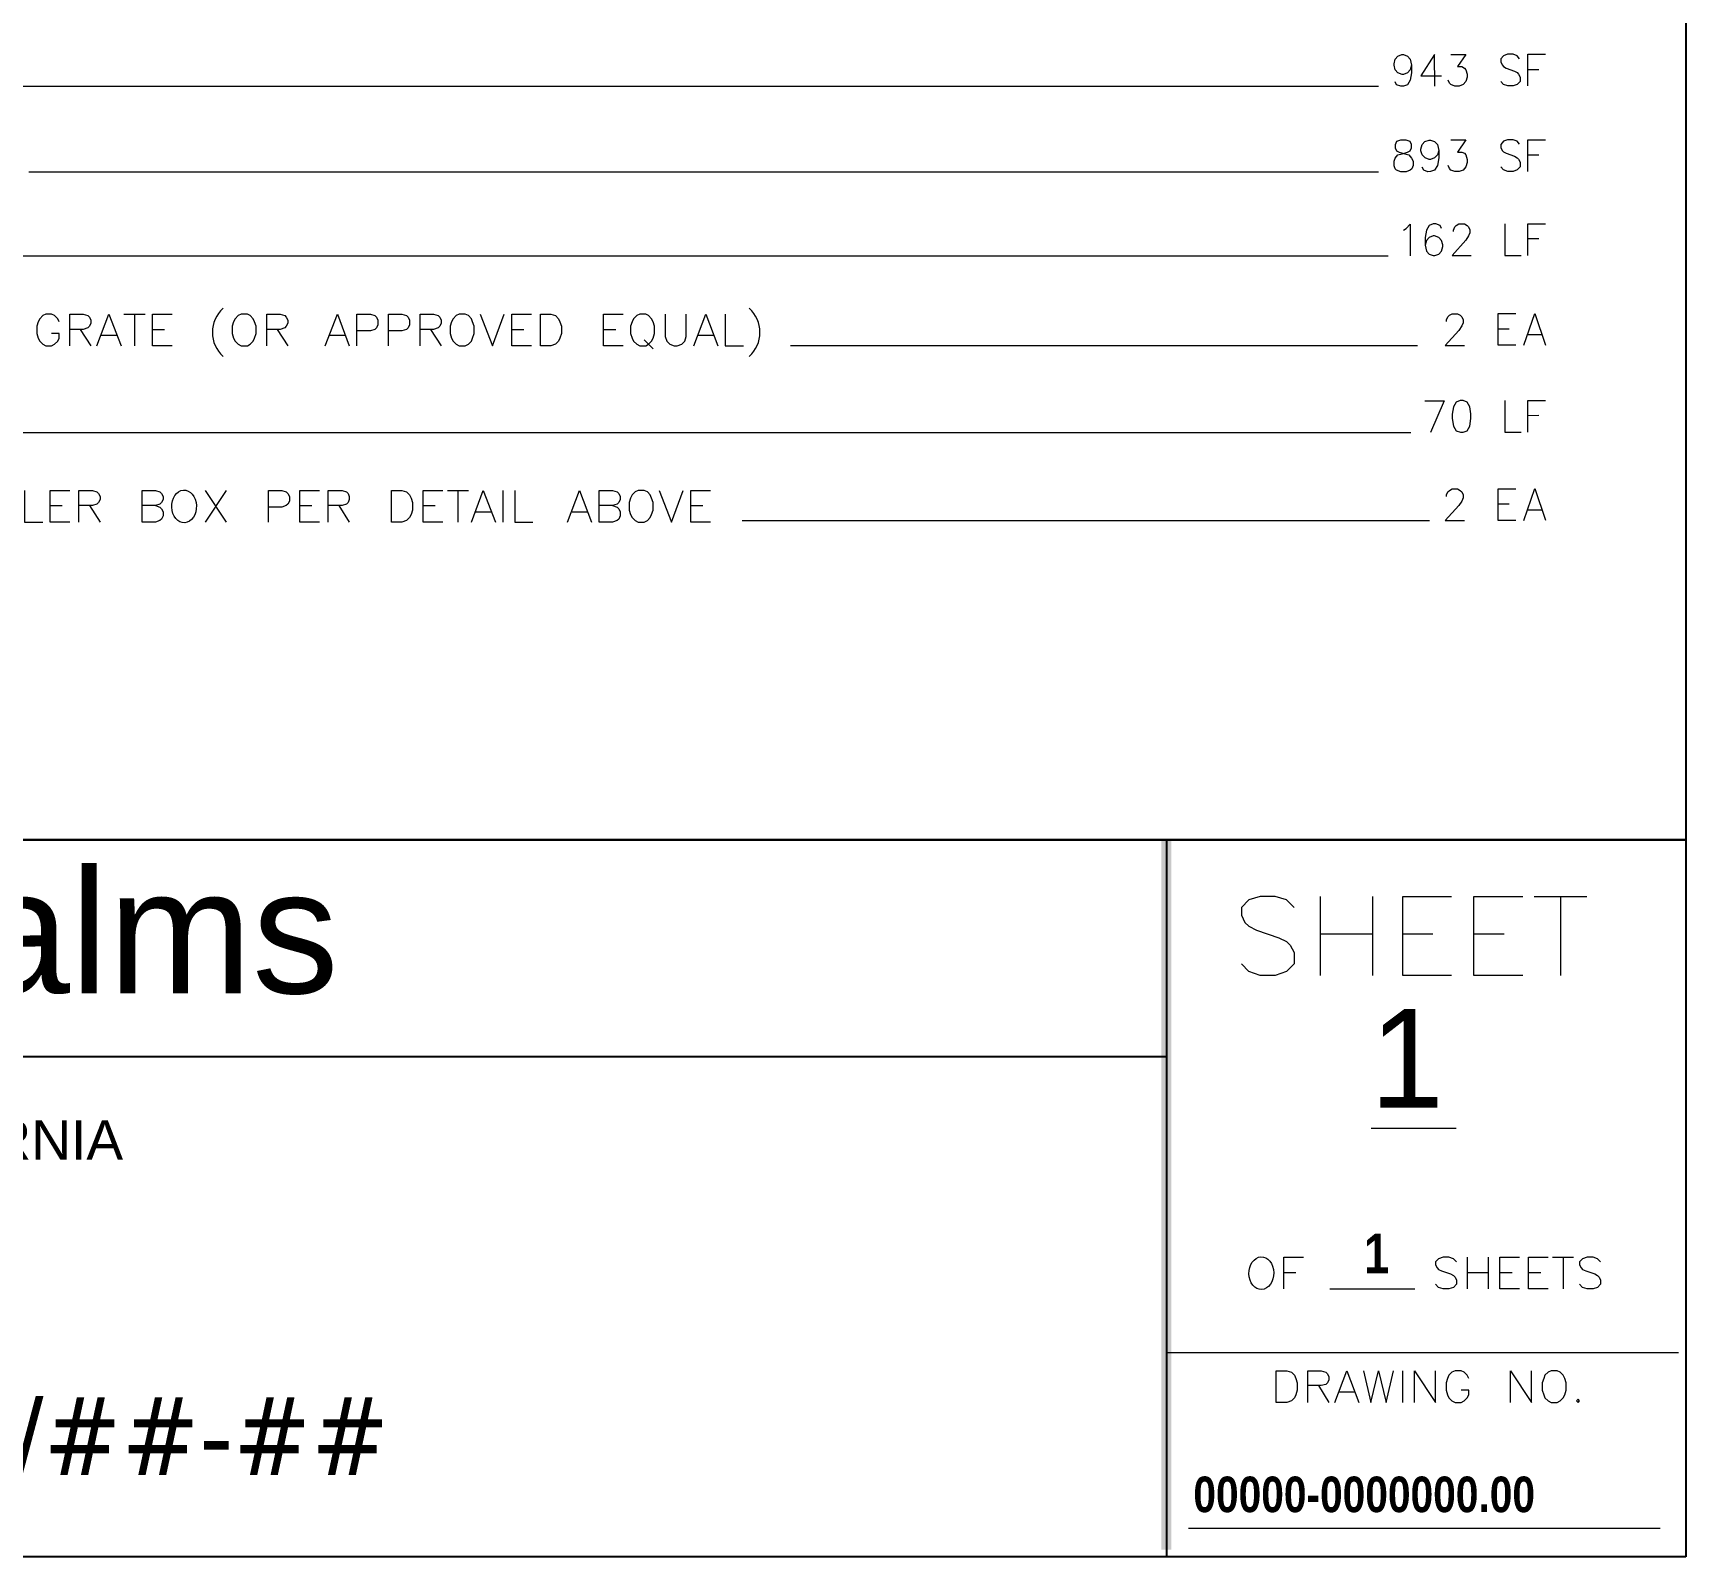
# Model space of a CAD drawing. Header units: millimetres. Extents: x -419 to 20046, y -14642 to 2638.
# Drawn here: x 3713.239 to 3717.427, y 911.911 to 915.77 of the extents above; entities that cross this region are included whole.
import ezdxf

# ---------------------------------------------------------------- set-up
doc = ezdxf.new("R2010")
doc.units = ezdxf.units.MM
for name, color, linetype in [('PDF10_----TX03', 7, 'Continuous'), ('PDF10_24x36$-$Yucca$Valley$TB$CUP$----TB02', 7, 'Continuous'), ('PDF10_24x36$-$Yucca$Valley$TB$CUP$----TB03', 7, 'Continuous'), ('PDF10_TEXT', 7, 'Continuous'), ('PDF10_VICINITY MAP', 7, 'Continuous')]:
    doc.layers.add(name, color=color, linetype=linetype)
doc.styles.add('PDF Arial', font='arial.ttf')
doc.styles.add('PDF Century Gothic', font='GOTHIC.TTF')
doc.styles.add('PDF Tahoma', font='tahoma.ttf')
doc.styles.add('PDF TechnicBold', font='techb___.ttf')

msp = doc.modelspace()

# ---------------------------------------------------------------- linework, layer by layer
at = {"color": 1}
for p, q in [((3682.9432, 913.7269), (3717.4272, 913.7269)), ((3716.1109, 913.7263), (3716.1109, 911.9107)), ((3716.1109, 913.177), (3706.9443, 913.177))]:
    msp.add_line(p, q, dxfattribs=at)
for points in [[(3682.9432, 934.9117), (3717.4272, 934.9117), (3717.4272, 911.9107), (3682.9432, 911.9107)], [(3717.4272, 913.7269), (3709.8049, 913.7269), (3709.8049, 927.2815), (3717.4272, 927.2815)]]:
    msp.add_lwpolyline(points, close=True, dxfattribs=at)
at = {"layer": 'PDF10_----TX03', "lineweight": 20}
for points in [[(3713.3056, 915.0389), (3713.3023, 915.0464), (3713.294, 915.0547), (3713.2865, 915.058), (3713.2715, 915.058), (3713.264, 915.0547), (3713.2565, 915.0464), (3713.2523, 915.0389), (3713.249, 915.028), (3713.249, 915.0089), (3713.2523, 914.9972), (3713.2565, 914.9897), (3713.264, 914.9822), (3713.2715, 914.978), (3713.2865, 914.978), (3713.294, 914.9822), (3713.3023, 914.9897), (3713.3056, 914.9972), (3713.3056, 915.0089), (3713.2865, 915.0089)], [(3713.3323, 914.978), (3713.3323, 915.058), (3713.3665, 915.058), (3713.3781, 915.0547), (3713.3823, 915.0505), (3713.3856, 915.043), (3713.3856, 915.0355), (3713.3823, 915.028), (3713.3781, 915.0239), (3713.3665, 915.0197), (3713.3323, 915.0197)], [(3713.4006, 914.978), (3713.4315, 915.058), (3713.4623, 914.978)], [(3713.4698, 915.058), (3713.5232, 915.058)], [(3713.4965, 915.058), (3713.4965, 914.978)], [(3713.5915, 914.978), (3713.5423, 914.978), (3713.5423, 915.058), (3713.5915, 915.058)], [(3713.8315, 914.978), (3713.8315, 915.058), (3713.8657, 915.058), (3713.8774, 915.0547), (3713.8807, 915.0505), (3713.8849, 915.043), (3713.8849, 915.0355), (3713.8807, 915.028), (3713.8774, 915.0239), (3713.8657, 915.0197), (3713.8315, 915.0197)], [(3713.9799, 914.978), (3714.0107, 915.058), (3714.0407, 914.978)], [(3714.0599, 914.978), (3714.0599, 915.058), (3714.094, 915.058), (3714.1057, 915.0547), (3714.1099, 915.0505), (3714.1132, 915.043), (3714.1132, 915.0314), (3714.1099, 915.0239), (3714.1057, 915.0197), (3714.094, 915.0164), (3714.0599, 915.0164)], [(3714.1399, 914.978), (3714.1399, 915.058), (3714.174, 915.058), (3714.1857, 915.0547), (3714.1899, 915.0505), (3714.1932, 915.043), (3714.1932, 915.0314), (3714.1899, 915.0239), (3714.1857, 915.0197), (3714.174, 915.0164), (3714.1399, 915.0164)], [(3714.2199, 914.978), (3714.2199, 915.058), (3714.254, 915.058), (3714.2657, 915.0547), (3714.2699, 915.0505), (3714.2732, 915.043), (3714.2732, 915.0355), (3714.2699, 915.028), (3714.2657, 915.0239), (3714.254, 915.0197), (3714.2199, 915.0197)], [(3714.3724, 915.058), (3714.4032, 914.978), (3714.4332, 915.058)], [(3714.5024, 914.978), (3714.4524, 914.978), (3714.4524, 915.058), (3714.5024, 915.058)], [(3714.7341, 914.978), (3714.6849, 914.978), (3714.6849, 915.058), (3714.7341, 915.058)], [(3714.8408, 915.058), (3714.8408, 915.0014), (3714.8449, 914.9897), (3714.8524, 914.9822), (3714.8641, 914.978), (3714.8716, 914.978), (3714.8833, 914.9822), (3714.8908, 914.9897), (3714.8941, 915.0014), (3714.8941, 915.058)], [(3714.9133, 914.978), (3714.9441, 915.058), (3714.9741, 914.978)], [(3714.9933, 915.058), (3714.9933, 914.978), (3715.0391, 914.978)], [(3713.359, 915.0197), (3713.3856, 914.978)], [(3713.4123, 915.0047), (3713.4507, 915.0047)], [(3713.5423, 915.0197), (3713.5723, 915.0197)], [(3713.8582, 915.0197), (3713.8849, 914.978)], [(3713.9915, 915.0047), (3714.0299, 915.0047)], [(3714.2465, 915.0197), (3714.2732, 914.978)], [(3714.4524, 915.0197), (3714.4832, 915.0197)], [(3714.6849, 915.0197), (3714.7158, 915.0197)], [(3714.9249, 915.0047), (3714.9633, 915.0047)], [(3714.7874, 914.993), (3714.8108, 914.9705)], [(3713.2181, 914.6113), (3713.2181, 914.5313), (3713.264, 914.5313)], [(3713.3323, 914.5313), (3713.2831, 914.5313), (3713.2831, 914.6113), (3713.3323, 914.6113)], [(3713.3556, 914.5313), (3713.3556, 914.6113), (3713.3898, 914.6113), (3713.4006, 914.608), (3713.4048, 914.6038), (3713.409, 914.5963), (3713.409, 914.5888), (3713.4048, 914.5813), (3713.4006, 914.5772), (3713.3898, 914.5738), (3713.3556, 914.5738)], [(3713.5498, 914.5738), (3713.5607, 914.5697), (3713.5648, 914.5655), (3713.569, 914.558), (3713.569, 914.5472), (3713.5648, 914.5388), (3713.5607, 914.5355), (3713.5498, 914.5313), (3713.5157, 914.5313), (3713.5157, 914.6113), (3713.5498, 914.6113), (3713.5607, 914.608), (3713.5648, 914.6038), (3713.569, 914.5963), (3713.569, 914.5888), (3713.5648, 914.5813), (3713.5607, 914.5772), (3713.5498, 914.5738), (3713.5157, 914.5738)], [(3713.6757, 914.6113), (3713.729, 914.5313)], [(3713.729, 914.6113), (3713.6757, 914.5313)], [(3713.8357, 914.5313), (3713.8357, 914.6113), (3713.8699, 914.6113), (3713.8807, 914.608), (3713.8849, 914.6038), (3713.889, 914.5963), (3713.889, 914.5847), (3713.8849, 914.5772), (3713.8807, 914.5738), (3713.8699, 914.5697), (3713.8357, 914.5697)], [(3713.9649, 914.5313), (3713.9157, 914.5313), (3713.9157, 914.6113), (3713.9649, 914.6113)], [(3713.9874, 914.5313), (3713.9874, 914.6113), (3714.0224, 914.6113), (3714.0332, 914.608), (3714.0374, 914.6038), (3714.0407, 914.5963), (3714.0407, 914.5888), (3714.0374, 914.5813), (3714.0332, 914.5772), (3714.0224, 914.5738), (3713.9874, 914.5738)], [(3714.2774, 914.5313), (3714.2274, 914.5313), (3714.2274, 914.6113), (3714.2774, 914.6113)], [(3714.2891, 914.6113), (3714.3424, 914.6113)], [(3714.3157, 914.6113), (3714.3157, 914.5313)], [(3714.3499, 914.5313), (3714.3799, 914.6113), (3714.4107, 914.5313)], [(3714.4299, 914.6113), (3714.4299, 914.5313)], [(3714.4599, 914.6113), (3714.4599, 914.5313), (3714.5057, 914.5313)], [(3714.5932, 914.5313), (3714.6241, 914.6113), (3714.6541, 914.5313)], [(3714.7074, 914.5738), (3714.7191, 914.5697), (3714.7233, 914.5655), (3714.7266, 914.558), (3714.7266, 914.5472), (3714.7233, 914.5388), (3714.7191, 914.5355), (3714.7074, 914.5313), (3714.6733, 914.5313), (3714.6733, 914.6113), (3714.7074, 914.6113), (3714.7191, 914.608), (3714.7233, 914.6038), (3714.7266, 914.5963), (3714.7266, 914.5888), (3714.7233, 914.5813), (3714.7191, 914.5772), (3714.7074, 914.5738), (3714.6733, 914.5738)], [(3714.8258, 914.6113), (3714.8566, 914.5313), (3714.8866, 914.6113)], [(3714.9558, 914.5313), (3714.9058, 914.5313), (3714.9058, 914.6113), (3714.9558, 914.6113)], [(3713.2831, 914.5738), (3713.3131, 914.5738)], [(3713.3823, 914.5738), (3713.409, 914.5313)], [(3713.9157, 914.5738), (3713.9457, 914.5738)], [(3714.014, 914.5738), (3714.0407, 914.5313)], [(3714.2274, 914.5738), (3714.2582, 914.5738)], [(3714.3607, 914.558), (3714.3991, 914.558)], [(3714.6049, 914.558), (3714.6432, 914.558)], [(3714.9058, 914.5738), (3714.9366, 914.5738)]]:
    msp.add_lwpolyline(points, dxfattribs=at)
for points in [[(3713.7665, 915.058), (3713.759, 915.0547), (3713.7515, 915.0464), (3713.7473, 915.0389), (3713.744, 915.028), (3713.744, 915.0089), (3713.7473, 914.9972), (3713.7515, 914.9897), (3713.759, 914.9822), (3713.7665, 914.978), (3713.7823, 914.978), (3713.7898, 914.9822), (3713.7973, 914.9897), (3713.8007, 914.9972), (3713.8048, 915.0089), (3713.8048, 915.028), (3713.8007, 915.0389), (3713.7973, 915.0464), (3713.7898, 915.0547), (3713.7823, 915.058)], [(3714.3191, 915.058), (3714.3116, 915.0547), (3714.3041, 915.0464), (3714.2999, 915.0389), (3714.2966, 915.028), (3714.2966, 915.0089), (3714.2999, 914.9972), (3714.3041, 914.9897), (3714.3116, 914.9822), (3714.3191, 914.978), (3714.3341, 914.978), (3714.3424, 914.9822), (3714.3499, 914.9897), (3714.3532, 914.9972), (3714.3574, 915.0089), (3714.3574, 915.028), (3714.3532, 915.0389), (3714.3499, 915.0464), (3714.3424, 915.0547), (3714.3341, 915.058)], [(3714.5249, 914.978), (3714.5249, 915.058), (3714.5516, 915.058), (3714.5632, 915.0547), (3714.5707, 915.0464), (3714.5741, 915.0389), (3714.5782, 915.028), (3714.5782, 915.0089), (3714.5741, 914.9972), (3714.5707, 914.9897), (3714.5632, 914.9822), (3714.5516, 914.978)], [(3714.7766, 915.058), (3714.7691, 915.0547), (3714.7608, 915.0464), (3714.7574, 915.0389), (3714.7533, 915.028), (3714.7533, 915.0089), (3714.7574, 914.9972), (3714.7608, 914.9897), (3714.7691, 914.9822), (3714.7766, 914.978), (3714.7916, 914.978), (3714.7991, 914.9822), (3714.8066, 914.9897), (3714.8108, 914.9972), (3714.8141, 915.0089), (3714.8141, 915.028), (3714.8108, 915.0389), (3714.8066, 915.0464), (3714.7991, 915.0547), (3714.7916, 915.058)], [(3714.1474, 914.5313), (3714.1474, 914.6113), (3714.174, 914.6113), (3714.1857, 914.608), (3714.1932, 914.6005), (3714.1974, 914.5922), (3714.2007, 914.5813), (3714.2007, 914.5622), (3714.1974, 914.5505), (3714.1932, 914.543), (3714.1857, 914.5355), (3714.174, 914.5313)], [(3714.7724, 914.6113), (3714.7649, 914.608), (3714.7574, 914.6005), (3714.7533, 914.5922), (3714.7499, 914.5813), (3714.7499, 914.5622), (3714.7533, 914.5505), (3714.7574, 914.543), (3714.7649, 914.5355), (3714.7724, 914.5313), (3714.7874, 914.5313), (3714.7958, 914.5355), (3714.8033, 914.543), (3714.8066, 914.5505), (3714.8108, 914.5622), (3714.8108, 914.5813), (3714.8066, 914.5922), (3714.8033, 914.6005), (3714.7958, 914.608), (3714.7874, 914.6113)]]:
    msp.add_lwpolyline(points, close=True, dxfattribs=at)
for centre, start, end in [((3713.7757, 915.0122), 132.117, 227.883), ((3714.9991, 915.0122), 312.117, 47.883)]:
    msp.add_arc(centre, 0.082, start, end, dxfattribs=at)
msp.add_ellipse((3713.622, 914.5713), major_axis=(-0.0002, 0.0413), ratio=0.759571, start_param=0.2486793409523053, end_param=6.531864648131892, dxfattribs=at)
at = {"layer": 'PDF10_24x36$-$Yucca$Valley$TB$CUP$----TB02', "lineweight": 18}
for points in [[(3716.6301, 912.997), (3716.8451, 912.997)], [(3716.5251, 912.5895), (3716.7401, 912.5895)], [(3716.1109, 912.4287), (3717.4085, 912.4287)], [(3716.1667, 911.9836), (3717.3618, 911.9836)]]:
    msp.add_lwpolyline(points, dxfattribs=at)
at = {"layer": 'PDF10_24x36$-$Yucca$Valley$TB$CUP$----TB02', "transparency": 33554559}
for points in [[(3716.0984, 911.9294), (3716.1234, 911.9294), (3716.0984, 913.7263)], [(3716.1234, 911.9294), (3716.0984, 913.7263), (3716.1234, 913.7263)]]:
    msp.add_solid(points, dxfattribs=at)
at = {"layer": 'PDF10_24x36$-$Yucca$Valley$TB$CUP$----TB03', "lineweight": 20}
for points in [[(3716.4342, 913.5554), (3716.4151, 913.5746), (3716.3867, 913.5837), (3716.3484, 913.5837), (3716.32, 913.5746), (3716.3009, 913.5554), (3716.3009, 913.5362), (3716.31, 913.5171), (3716.32, 913.5079), (3716.3392, 913.4979), (3716.3959, 913.4787), (3716.4151, 913.4696), (3716.4242, 913.4604), (3716.4342, 913.4412), (3716.4342, 913.4129), (3716.4151, 913.3937), (3716.3867, 913.3837), (3716.3484, 913.3837), (3716.32, 913.3937), (3716.3009, 913.4129)], [(3716.5001, 913.5837), (3716.5001, 913.3837)], [(3716.6334, 913.5837), (3716.6334, 913.3837)], [(3716.8334, 913.3837), (3716.7101, 913.3837), (3716.7101, 913.5837), (3716.8334, 913.5837)], [(3717.0143, 913.3837), (3716.8901, 913.3837), (3716.8901, 913.5837), (3717.0143, 913.5837)], [(3717.0426, 913.5837), (3717.176, 913.5837)], [(3717.1093, 913.5837), (3717.1093, 913.3837)], [(3716.5001, 913.4887), (3716.6334, 913.4887)], [(3716.7101, 913.4887), (3716.7859, 913.4887)], [(3716.8901, 913.4887), (3716.9668, 913.4887)], [(3716.4084, 912.5895), (3716.4084, 912.6695), (3716.4584, 912.6695)], [(3716.8459, 912.6578), (3716.8384, 912.6653), (3716.8268, 912.6695), (3716.8118, 912.6695), (3716.8001, 912.6653), (3716.7926, 912.6578), (3716.7926, 912.6503), (3716.7968, 912.6428), (3716.8001, 912.6387), (3716.8076, 912.6353), (3716.8309, 912.6278), (3716.8384, 912.6237), (3716.8426, 912.6195), (3716.8459, 912.612), (3716.8459, 912.6012), (3716.8384, 912.5928), (3716.8268, 912.5895), (3716.8118, 912.5895), (3716.8001, 912.5928), (3716.7926, 912.6012)], [(3716.8726, 912.6695), (3716.8726, 912.5895)], [(3716.9259, 912.6695), (3716.9259, 912.5895)], [(3717.0059, 912.5895), (3716.9559, 912.5895), (3716.9559, 912.6695), (3717.0059, 912.6695)], [(3717.0784, 912.5895), (3717.0284, 912.5895), (3717.0284, 912.6695), (3717.0784, 912.6695)], [(3717.0893, 912.6695), (3717.1426, 912.6695)], [(3717.1159, 912.6695), (3717.1159, 912.5895)], [(3717.211, 912.6578), (3717.2035, 912.6653), (3717.1918, 912.6695), (3717.1768, 912.6695), (3717.1651, 912.6653), (3717.1576, 912.6578), (3717.1576, 912.6503), (3717.1618, 912.6428), (3717.1651, 912.6387), (3717.1735, 912.6353), (3717.196, 912.6278), (3717.2035, 912.6237), (3717.2076, 912.6195), (3717.211, 912.612), (3717.211, 912.6012), (3717.2035, 912.5928), (3717.1918, 912.5895), (3717.1768, 912.5895), (3717.1651, 912.5928), (3717.1576, 912.6012)], [(3716.4084, 912.6312), (3716.4392, 912.6312)], [(3716.8726, 912.6312), (3716.9259, 912.6312)], [(3716.9559, 912.6312), (3716.9868, 912.6312)], [(3717.0284, 912.6312), (3717.0593, 912.6312)], [(3716.4692, 912.302), (3716.4692, 912.382), (3716.5034, 912.382), (3716.5151, 912.3786), (3716.5192, 912.3745), (3716.5226, 912.367), (3716.5226, 912.3595), (3716.5192, 912.352), (3716.5151, 912.3478), (3716.5034, 912.3445), (3716.4692, 912.3445)], [(3716.5376, 912.302), (3716.5684, 912.382), (3716.5984, 912.302)], [(3716.6101, 912.382), (3716.6292, 912.302), (3716.6484, 912.382), (3716.6676, 912.302), (3716.6859, 912.382)], [(3716.7092, 912.382), (3716.7092, 912.302)], [(3716.7392, 912.302), (3716.7392, 912.382), (3716.7926, 912.302), (3716.7926, 912.382)], [(3716.8768, 912.3628), (3716.8726, 912.3711), (3716.8651, 912.3786), (3716.8576, 912.382), (3716.8426, 912.382), (3716.8343, 912.3786), (3716.8268, 912.3711), (3716.8234, 912.3628), (3716.8193, 912.352), (3716.8193, 912.3328), (3716.8234, 912.3211), (3716.8268, 912.3136), (3716.8343, 912.3061), (3716.8426, 912.302), (3716.8576, 912.302), (3716.8651, 912.3061), (3716.8726, 912.3136), (3716.8768, 912.3211), (3716.8768, 912.3328), (3716.8576, 912.3328)], [(3716.9826, 912.302), (3716.9826, 912.382), (3717.0359, 912.302), (3717.0359, 912.382)], [(3716.4959, 912.3445), (3716.5226, 912.302)], [(3716.5492, 912.3286), (3716.5876, 912.3286)]]:
    msp.add_lwpolyline(points, dxfattribs=at)
for points in [[(3716.3892, 912.302), (3716.3892, 912.382), (3716.4159, 912.382), (3716.4276, 912.3786), (3716.4351, 912.3711), (3716.4392, 912.3628), (3716.4426, 912.352), (3716.4426, 912.3328), (3716.4392, 912.3211), (3716.4351, 912.3136), (3716.4276, 912.3061), (3716.4159, 912.302)], [(3717.0859, 912.382), (3717.0784, 912.3786), (3717.0701, 912.3711), (3717.0668, 912.3628), (3717.0626, 912.352), (3717.0626, 912.3328), (3717.0668, 912.3211), (3717.0701, 912.3136), (3717.0784, 912.3061), (3717.0859, 912.302), (3717.1009, 912.302), (3717.1084, 912.3061), (3717.1159, 912.3136), (3717.1201, 912.3211), (3717.1234, 912.3328), (3717.1234, 912.352), (3717.1201, 912.3628), (3717.1159, 912.3711), (3717.1084, 912.3786), (3717.1009, 912.382)], [(3717.1543, 912.3103), (3717.1501, 912.3061), (3717.1543, 912.302), (3717.1576, 912.3061)]]:
    msp.add_lwpolyline(points, close=True, dxfattribs=at)
msp.add_ellipse((3716.3514, 912.6293), major_axis=(0.0002, 0.0413), ratio=0.758932, start_param=0.235965, end_param=6.51915, dxfattribs=at)
at = {"layer": 'PDF10_VICINITY MAP', "lineweight": 20}
for points in [[(3716.7317, 915.6889), (3716.7284, 915.6772), (3716.7217, 915.6697), (3716.7117, 915.6656), (3716.7084, 915.6656), (3716.6976, 915.6697), (3716.6909, 915.6772), (3716.6876, 915.6889), (3716.6876, 915.6922), (3716.6909, 915.7039), (3716.6976, 915.7114), (3716.7076, 915.7156), (3716.7117, 915.7156), (3716.7217, 915.7114), (3716.7284, 915.7039), (3716.7317, 915.6889), (3716.7317, 915.6697), (3716.7284, 915.6506), (3716.7217, 915.6389), (3716.7117, 915.6356), (3716.7051, 915.6356), (3716.6942, 915.6389), (3716.6909, 915.6464)], [(3716.7909, 915.6356), (3716.7901, 915.7156), (3716.7559, 915.6622), (3716.8076, 915.6622)], [(3716.8318, 915.7156), (3716.8693, 915.7156), (3716.8484, 915.6856), (3716.8593, 915.6856), (3716.8659, 915.6814), (3716.8693, 915.6772), (3716.8726, 915.6664), (3716.8726, 915.6589), (3716.8693, 915.6472), (3716.8626, 915.6397), (3716.8526, 915.6356), (3716.8418, 915.6356), (3716.8318, 915.6397), (3716.8284, 915.6431), (3716.8251, 915.6506)], [(3717.0059, 915.7047), (3716.9993, 915.7122), (3716.9893, 915.7164), (3716.9751, 915.7164), (3716.9651, 915.7122), (3716.9584, 915.7047), (3716.9584, 915.6972), (3716.9618, 915.6897), (3716.9651, 915.6856), (3716.9718, 915.6814), (3716.9926, 915.6739), (3716.9993, 915.6706), (3717.0026, 915.6664), (3717.0068, 915.6589), (3717.0068, 915.6472), (3716.9993, 915.6397), (3716.9893, 915.6364), (3716.9759, 915.6364), (3716.9651, 915.6397), (3716.9584, 915.6472)], [(3717.0268, 915.6364), (3717.0268, 915.7164), (3717.0718, 915.7164)], [(3717.0268, 915.6781), (3717.0543, 915.6781)], [(3716.8009, 915.4731), (3716.7976, 915.4614), (3716.7901, 915.4539), (3716.7801, 915.4497), (3716.7768, 915.4497), (3716.7668, 915.4539), (3716.7593, 915.4614), (3716.7559, 915.4722), (3716.7559, 915.4764), (3716.7593, 915.4881), (3716.7659, 915.4956), (3716.7768, 915.4989), (3716.7801, 915.4989), (3716.7901, 915.4956), (3716.7976, 915.4881), (3716.8009, 915.4731), (3716.8009, 915.4539), (3716.7976, 915.4347), (3716.7901, 915.4231), (3716.7801, 915.4197), (3716.7734, 915.4189), (3716.7634, 915.4231), (3716.7593, 915.4306)], [(3716.8318, 915.4997), (3716.8693, 915.4997), (3716.8484, 915.4689), (3716.8593, 915.4689), (3716.8659, 915.4656), (3716.8693, 915.4614), (3716.8726, 915.4497), (3716.8726, 915.4422), (3716.8693, 915.4314), (3716.8626, 915.4231), (3716.8526, 915.4197), (3716.8418, 915.4197), (3716.8318, 915.4231), (3716.8284, 915.4272), (3716.8251, 915.4347)], [(3717.0059, 915.4889), (3716.9993, 915.4964), (3716.9893, 915.4997), (3716.9751, 915.4997), (3716.9651, 915.4964), (3716.9584, 915.4881), (3716.9584, 915.4806), (3716.9618, 915.4731), (3716.9651, 915.4697), (3716.9718, 915.4656), (3716.9926, 915.4581), (3716.9993, 915.4539), (3717.0026, 915.4506), (3717.0068, 915.4431), (3717.0068, 915.4314), (3716.9993, 915.4239), (3716.9893, 915.4197), (3716.9759, 915.4197), (3716.9651, 915.4239), (3716.9584, 915.4314)], [(3717.0268, 915.4197), (3717.0268, 915.4997), (3717.0718, 915.4997)], [(3717.0268, 915.4622), (3717.0543, 915.4622)], [(3716.7117, 915.2714), (3716.7184, 915.2755), (3716.7284, 915.2864), (3716.7284, 915.2064)], [(3716.8076, 915.2755), (3716.8043, 915.283), (3716.7934, 915.2872), (3716.7868, 915.2872), (3716.7768, 915.283), (3716.7701, 915.2714), (3716.7668, 915.2522), (3716.7668, 915.233), (3716.7701, 915.218), (3716.7768, 915.2105), (3716.7868, 915.2072), (3716.7909, 915.2072), (3716.8009, 915.2105), (3716.8076, 915.218), (3716.8109, 915.2297), (3716.8109, 915.2339), (3716.8076, 915.2447), (3716.8009, 915.2522), (3716.7901, 915.2564), (3716.7868, 915.2564), (3716.7768, 915.2522), (3716.7701, 915.2447), (3716.7668, 915.233)], [(3716.8384, 915.268), (3716.8384, 915.2714), (3716.8418, 915.2797), (3716.8451, 915.283), (3716.8518, 915.2872), (3716.8659, 915.2872), (3716.8726, 915.283), (3716.8759, 915.2797), (3716.8793, 915.2722), (3716.8793, 915.2639), (3716.8759, 915.2564), (3716.8693, 915.2455), (3716.8351, 915.2072), (3716.8834, 915.2072)], [(3716.9684, 915.2872), (3716.9684, 915.2072), (3717.0101, 915.2072)], [(3717.0268, 915.2072), (3717.0268, 915.2872), (3717.0718, 915.2872)], [(3717.0268, 915.2497), (3717.0543, 915.2497)], [(3716.8209, 915.0397), (3716.8209, 915.0439), (3716.8243, 915.0514), (3716.8284, 915.0555), (3716.8351, 915.0589), (3716.8484, 915.0589), (3716.8551, 915.0555), (3716.8593, 915.0514), (3716.8626, 915.0439), (3716.8626, 915.0364), (3716.8593, 915.0289), (3716.8518, 915.0172), (3716.8176, 914.9789), (3716.8659, 914.9789)], [(3716.9959, 914.9797), (3716.9518, 914.9797), (3716.9518, 915.0597), (3716.9959, 915.0597)], [(3717.0168, 914.9797), (3717.0443, 915.0597), (3717.0718, 914.9797)], [(3716.9518, 915.0214), (3716.9793, 915.0214)], [(3717.0268, 915.0064), (3717.0609, 915.0064)], [(3716.7659, 914.8388), (3716.8143, 914.8388), (3716.7801, 914.7588)], [(3716.9684, 914.8397), (3716.9684, 914.7597), (3717.0101, 914.7597)], [(3717.0268, 914.7597), (3717.0268, 914.8397), (3717.0718, 914.8397)], [(3717.0268, 914.8013), (3717.0543, 914.8022)], [(3716.8209, 914.5963), (3716.8209, 914.6005), (3716.8243, 914.608), (3716.8284, 914.6113), (3716.8351, 914.6155), (3716.8484, 914.6155), (3716.8551, 914.6113), (3716.8593, 914.608), (3716.8626, 914.6005), (3716.8626, 914.593), (3716.8593, 914.5847), (3716.8518, 914.5738), (3716.8176, 914.5355), (3716.8659, 914.5355)], [(3716.9959, 914.5355), (3716.9518, 914.5355), (3716.9518, 914.6155), (3716.9959, 914.6155)], [(3717.0168, 914.5355), (3717.0443, 914.6163), (3717.0718, 914.5363)], [(3716.9518, 914.578), (3716.9793, 914.578)], [(3717.0268, 914.563), (3717.0609, 914.563)]]:
    msp.add_lwpolyline(points, dxfattribs=at)
at = {"layer": 'PDF10_VICINITY MAP', "lineweight": 18}
for points in [[(3712.3356, 915.6356), (3716.6484, 915.6356)], [(3713.229, 915.4189), (3716.6484, 915.4189)], [(3713.0556, 915.2064), (3716.6726, 915.2064)], [(3715.1583, 914.9789), (3716.7467, 914.9789)], [(3711.8847, 914.7588), (3716.7301, 914.7588)], [(3715.0358, 914.5355), (3716.7776, 914.5355)]]:
    msp.add_lwpolyline(points, dxfattribs=at)
at = {"layer": 'PDF10_VICINITY MAP', "lineweight": 20}
for points in [[(3716.7042, 915.4989), (3716.6942, 915.4956), (3716.6909, 915.4872), (3716.6909, 915.4797), (3716.6942, 915.4722), (3716.7009, 915.4689), (3716.7151, 915.4647), (3716.7251, 915.4614), (3716.7317, 915.4531), (3716.7359, 915.4456), (3716.7359, 915.4347), (3716.7326, 915.4264), (3716.7284, 915.4231), (3716.7184, 915.4189), (3716.7051, 915.4189), (3716.6942, 915.4231), (3716.6909, 915.4264), (3716.6876, 915.4339), (3716.6876, 915.4456), (3716.6909, 915.4531), (3716.6976, 915.4614), (3716.7084, 915.4647), (3716.7217, 915.4689), (3716.7284, 915.4722), (3716.7317, 915.4797), (3716.7317, 915.4881), (3716.7284, 915.4956), (3716.7184, 915.4989)], [(3716.8551, 914.8397), (3716.8451, 914.8355), (3716.8384, 914.8238), (3716.8351, 914.8047), (3716.8351, 914.7938), (3716.8384, 914.7747), (3716.8451, 914.763), (3716.8559, 914.7597), (3716.8626, 914.7597), (3716.8726, 914.763), (3716.8793, 914.7747), (3716.8826, 914.7938), (3716.8826, 914.8055), (3716.8793, 914.8238), (3716.8726, 914.8355), (3716.8626, 914.8397)]]:
    msp.add_lwpolyline(points, close=True, dxfattribs=at)

# ---------------------------------------------------------------- texts
at = {"layer": 'PDF10_TEXT', "attachment_point": 7}
for s, insert, char_height, style in [('City Of Twentynine Palms', (3708.977, 913.2437), 0.313445, 'PDF Arial'), ('1', (3716.6276, 913.0487), 0.25, 'PDF Century Gothic'), ('COUNTY OF SAN BERNARDINO, STATE OF CALIFORNIA', (3709.7112, 912.8981), 0.100003, 'PDF Arial'), ('1', (3716.6117, 912.6292), 0.1, 'PDF TechnicBold'), ('LOT ##, TRACT #### M.B. ##/##-##', (3709.3998, 912.086), 0.199995, 'PDF Tahoma'), ('00000-0000000.00', (3716.1792, 912.0228), 0.090001, 'PDF TechnicBold')]:
    msp.add_mtext(s, dxfattribs=dict(at, insert=insert, char_height=char_height, style=style))

doc.saveas('drawing.dxf')
